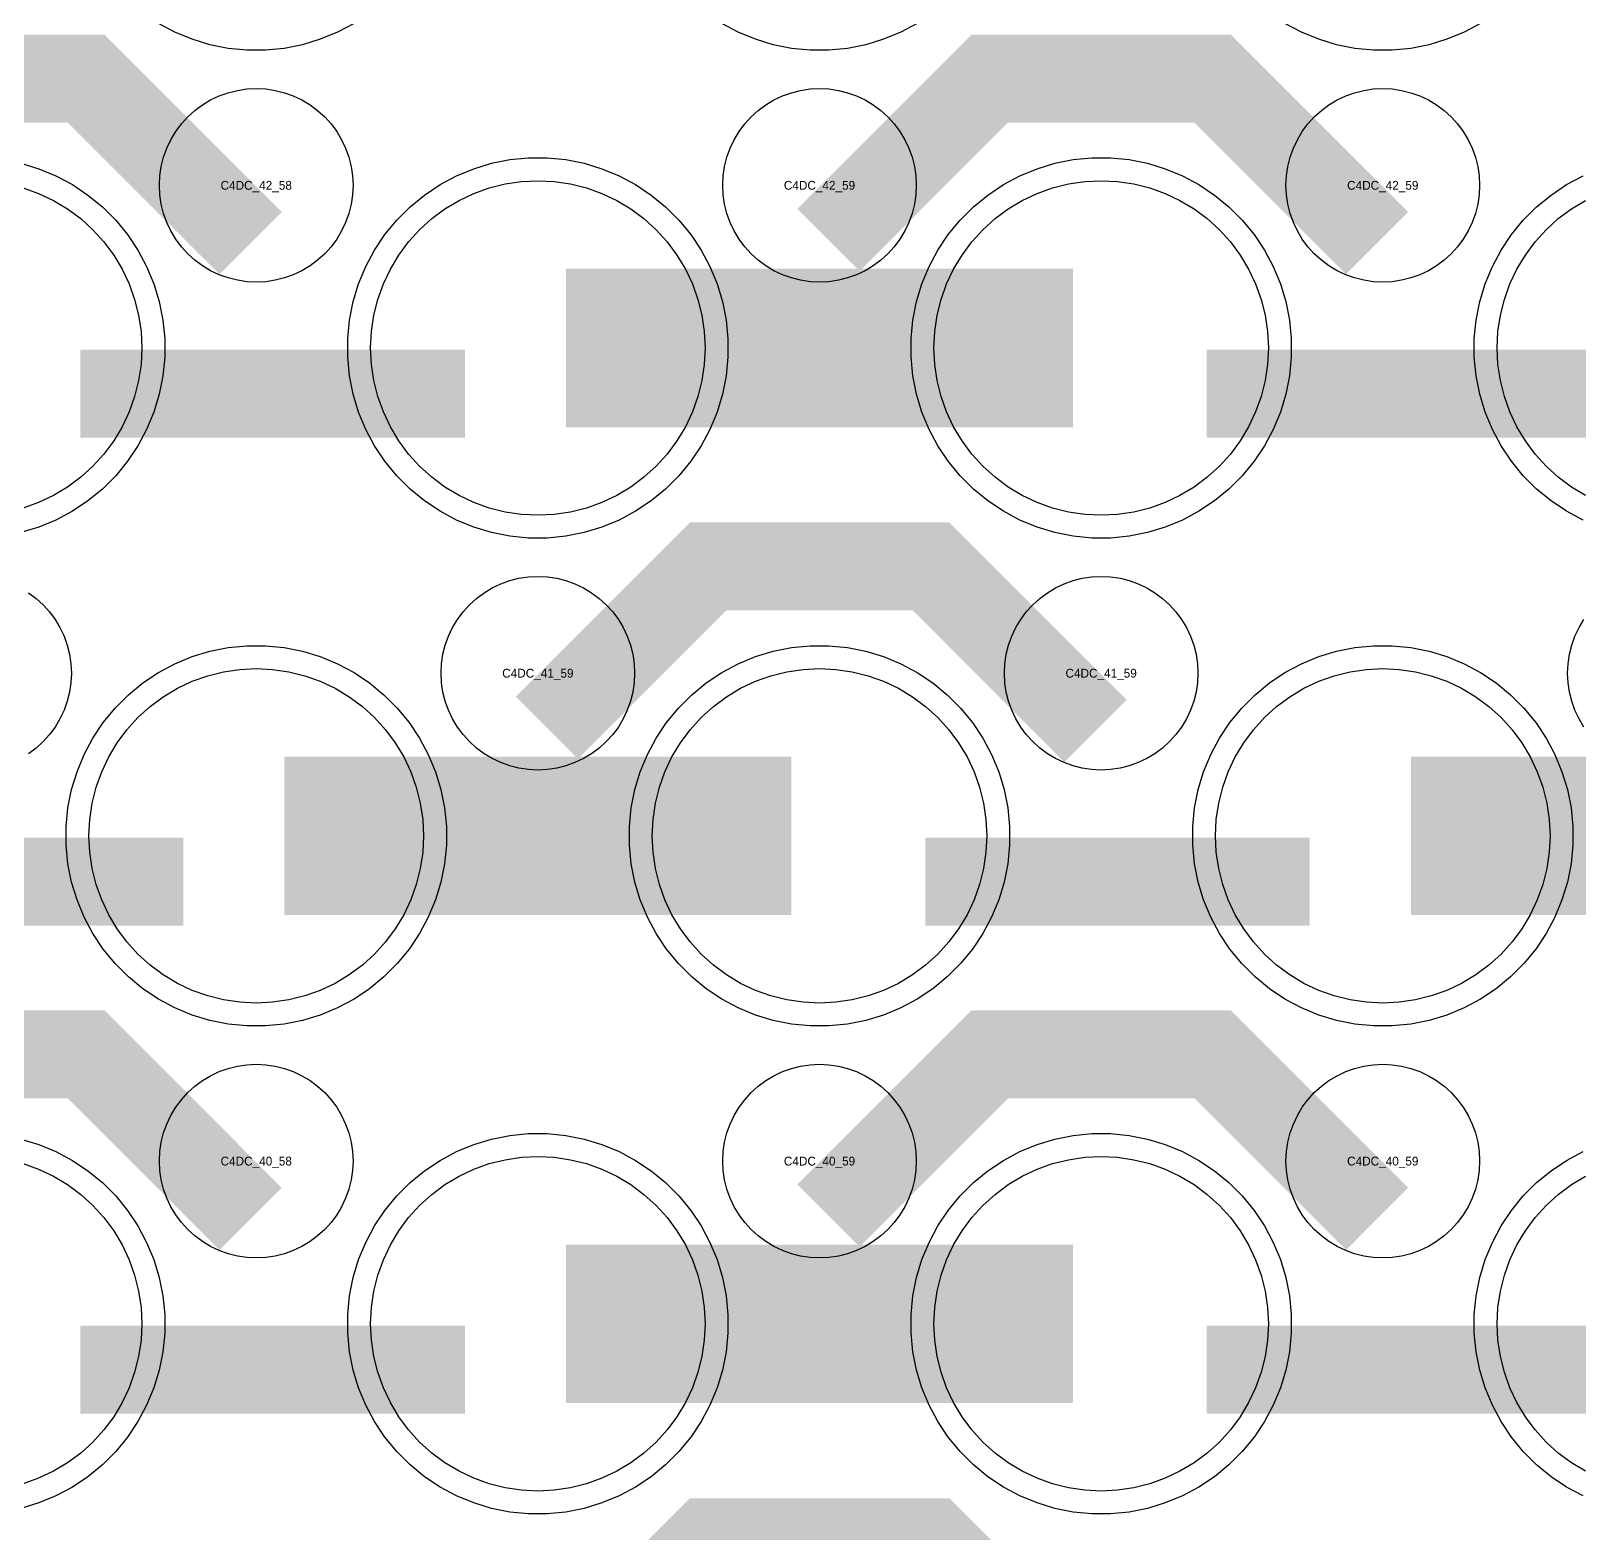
# Model space of a CAD drawing. Extents: x -11880 to 11880, y -14992 to 14992.
# Drawn here: x 6736 to 7175.8, y -9356.4 to -8929.8 of the extents above; entities that cross this region are included whole.
import ezdxf
from ezdxf.enums import TextEntityAlignment as Align

# ---------------------------------------------------------------- set-up
doc = ezdxf.new("R2010")
doc.units = 0
doc.header["$MEASUREMENT"] = 0
for name, color, linetype in [('GDS_775_DT_237', 138, 'CONTINUOUS'), ('RDL1_FS', 34, 'CONTINUOUS'), ('RDL_BS', 160, 'CONTINUOUS')]:
    doc.layers.add(name, color=color, linetype=linetype)

msp = doc.modelspace()

# ---------------------------------------------------------------- linework, layer by layer
at = {"layer": 'RDL1_FS', "color": 241, "true_color": 0xf7abae}
for points in [[(6733.791, -8974.411), (6738.181, -8975.983), (6742.395, -8977.975), (6746.395, -8980.373), (6750.14, -8983.151), (6753.594, -8986.281), (6756.724, -8989.735), (6759.502, -8993.48), (6761.9, -8997.48), (6763.892, -9001.694), (6765.464, -9006.084), (6766.596, -9010.607), (6767.28, -9015.218), (6767.509, -9019.875), (6767.28, -9024.532), (6766.596, -9029.143), (6765.464, -9033.666), (6763.892, -9038.056), (6761.9, -9042.27), (6759.502, -9046.27), (6756.724, -9050.015), (6753.594, -9053.469), (6750.14, -9056.599), (6746.395, -9059.377), (6742.395, -9061.775), (6738.181, -9063.767), (6733.791, -9065.339)], [(7177.605, -9061.775), (7173.605, -9059.377), (7169.86, -9056.599), (7166.406, -9053.469), (7163.276, -9050.015), (7160.498, -9046.27), (7158.1, -9042.27), (7156.108, -9038.056), (7154.536, -9033.666), (7153.404, -9029.143), (7152.72, -9024.532), (7152.491, -9019.875), (7152.72, -9015.218), (7153.404, -9010.607), (7154.536, -9006.084), (7156.108, -9001.694), (7158.1, -8997.48), (7160.498, -8993.48), (7163.276, -8989.735), (7166.406, -8986.281), (7169.86, -8983.151), (7173.605, -8980.373), (7177.605, -8977.975)]]:
    msp.add_lwpolyline(points, dxfattribs=at)
for points in [[(6880, -9067.384), (6875.343, -9067.155), (6870.732, -9066.471), (6866.209, -9065.339), (6861.819, -9063.767), (6857.605, -9061.775), (6853.605, -9059.377), (6849.86, -9056.599), (6846.406, -9053.469), (6843.276, -9050.015), (6840.498, -9046.27), (6838.1, -9042.27), (6836.108, -9038.056), (6834.536, -9033.666), (6833.404, -9029.143), (6832.72, -9024.532), (6832.491, -9019.875), (6832.72, -9015.218), (6833.404, -9010.607), (6834.536, -9006.084), (6836.108, -9001.694), (6838.1, -8997.48), (6840.498, -8993.48), (6843.276, -8989.735), (6846.406, -8986.281), (6849.86, -8983.151), (6853.605, -8980.373), (6857.605, -8977.975), (6861.819, -8975.983), (6866.209, -8974.411), (6870.732, -8973.279), (6875.343, -8972.595), (6880, -8972.366), (6884.657, -8972.595), (6889.268, -8973.279), (6893.791, -8974.411), (6898.181, -8975.983), (6902.395, -8977.975), (6906.395, -8980.373), (6910.14, -8983.151), (6913.594, -8986.281), (6916.724, -8989.735), (6919.502, -8993.48), (6921.9, -8997.48), (6923.892, -9001.694), (6925.464, -9006.084), (6926.596, -9010.607), (6927.28, -9015.218), (6927.509, -9019.875), (6927.28, -9024.532), (6926.596, -9029.143), (6925.464, -9033.666), (6923.892, -9038.056), (6921.9, -9042.27), (6919.502, -9046.27), (6916.724, -9050.015), (6913.594, -9053.469), (6910.14, -9056.599), (6906.395, -9059.377), (6902.395, -9061.775), (6898.181, -9063.767), (6893.791, -9065.339), (6889.268, -9066.471), (6884.657, -9067.155)], [(7040, -9067.384), (7035.343, -9067.155), (7030.732, -9066.471), (7026.209, -9065.339), (7021.819, -9063.767), (7017.605, -9061.775), (7013.605, -9059.377), (7009.86, -9056.599), (7006.406, -9053.469), (7003.276, -9050.015), (7000.498, -9046.27), (6998.1, -9042.27), (6996.108, -9038.056), (6994.536, -9033.666), (6993.404, -9029.143), (6992.72, -9024.532), (6992.491, -9019.875), (6992.72, -9015.218), (6993.404, -9010.607), (6994.536, -9006.084), (6996.108, -9001.694), (6998.1, -8997.48), (7000.498, -8993.48), (7003.276, -8989.735), (7006.406, -8986.281), (7009.86, -8983.151), (7013.605, -8980.373), (7017.605, -8977.975), (7021.819, -8975.983), (7026.209, -8974.411), (7030.732, -8973.279), (7035.343, -8972.595), (7040, -8972.366), (7044.657, -8972.595), (7049.268, -8973.279), (7053.791, -8974.411), (7058.181, -8975.983), (7062.395, -8977.975), (7066.395, -8980.373), (7070.14, -8983.151), (7073.594, -8986.281), (7076.724, -8989.735), (7079.502, -8993.48), (7081.9, -8997.48), (7083.892, -9001.694), (7085.464, -9006.084), (7086.596, -9010.607), (7087.28, -9015.218), (7087.509, -9019.875), (7087.28, -9024.532), (7086.596, -9029.143), (7085.464, -9033.666), (7083.892, -9038.056), (7081.9, -9042.27), (7079.502, -9046.27), (7076.724, -9050.015), (7073.594, -9053.469), (7070.14, -9056.599), (7066.395, -9059.377), (7062.395, -9061.775), (7058.181, -9063.767), (7053.791, -9065.339), (7049.268, -9066.471), (7044.657, -9067.155)], [(6800, -9205.944), (6795.343, -9205.715), (6790.732, -9205.031), (6786.209, -9203.899), (6781.819, -9202.327), (6777.605, -9200.335), (6773.605, -9197.937), (6769.86, -9195.159), (6766.406, -9192.029), (6763.276, -9188.575), (6760.498, -9184.83), (6758.1, -9180.83), (6756.108, -9176.616), (6754.536, -9172.226), (6753.404, -9167.703), (6752.72, -9163.092), (6752.491, -9158.435), (6752.72, -9153.778), (6753.404, -9149.167), (6754.536, -9144.644), (6756.108, -9140.254), (6758.1, -9136.04), (6760.498, -9132.04), (6763.276, -9128.295), (6766.406, -9124.841), (6769.86, -9121.711), (6773.605, -9118.933), (6777.605, -9116.535), (6781.819, -9114.543), (6786.209, -9112.971), (6790.732, -9111.839), (6795.343, -9111.155), (6800, -9110.926), (6804.657, -9111.155), (6809.268, -9111.839), (6813.791, -9112.971), (6818.181, -9114.543), (6822.395, -9116.535), (6826.395, -9118.933), (6830.14, -9121.711), (6833.594, -9124.841), (6836.724, -9128.295), (6839.502, -9132.04), (6841.9, -9136.04), (6843.892, -9140.254), (6845.464, -9144.644), (6846.596, -9149.167), (6847.28, -9153.778), (6847.509, -9158.435), (6847.28, -9163.092), (6846.596, -9167.703), (6845.464, -9172.226), (6843.892, -9176.616), (6841.9, -9180.83), (6839.502, -9184.83), (6836.724, -9188.575), (6833.594, -9192.029), (6830.14, -9195.159), (6826.395, -9197.937), (6822.395, -9200.335), (6818.181, -9202.327), (6813.791, -9203.899), (6809.268, -9205.031), (6804.657, -9205.715)], [(6960, -9205.944), (6955.343, -9205.715), (6950.732, -9205.031), (6946.209, -9203.899), (6941.819, -9202.327), (6937.605, -9200.335), (6933.605, -9197.937), (6929.86, -9195.159), (6926.406, -9192.029), (6923.276, -9188.575), (6920.498, -9184.83), (6918.1, -9180.83), (6916.108, -9176.616), (6914.536, -9172.226), (6913.404, -9167.703), (6912.72, -9163.092), (6912.491, -9158.435), (6912.72, -9153.778), (6913.404, -9149.167), (6914.536, -9144.644), (6916.108, -9140.254), (6918.1, -9136.04), (6920.498, -9132.04), (6923.276, -9128.295), (6926.406, -9124.841), (6929.86, -9121.711), (6933.605, -9118.933), (6937.605, -9116.535), (6941.819, -9114.543), (6946.209, -9112.971), (6950.732, -9111.839), (6955.343, -9111.155), (6960, -9110.926), (6964.657, -9111.155), (6969.268, -9111.839), (6973.791, -9112.971), (6978.181, -9114.543), (6982.395, -9116.535), (6986.395, -9118.933), (6990.14, -9121.711), (6993.594, -9124.841), (6996.724, -9128.295), (6999.502, -9132.04), (7001.9, -9136.04), (7003.892, -9140.254), (7005.464, -9144.644), (7006.596, -9149.167), (7007.28, -9153.778), (7007.509, -9158.435), (7007.28, -9163.092), (7006.596, -9167.703), (7005.464, -9172.226), (7003.892, -9176.616), (7001.9, -9180.83), (6999.502, -9184.83), (6996.724, -9188.575), (6993.594, -9192.029), (6990.14, -9195.159), (6986.395, -9197.937), (6982.395, -9200.335), (6978.181, -9202.327), (6973.791, -9203.899), (6969.268, -9205.031), (6964.657, -9205.715)], [(7120, -9205.944), (7115.343, -9205.715), (7110.732, -9205.031), (7106.209, -9203.899), (7101.819, -9202.327), (7097.605, -9200.335), (7093.605, -9197.937), (7089.86, -9195.159), (7086.406, -9192.029), (7083.276, -9188.575), (7080.498, -9184.83), (7078.1, -9180.83), (7076.108, -9176.616), (7074.536, -9172.226), (7073.404, -9167.703), (7072.72, -9163.092), (7072.491, -9158.435), (7072.72, -9153.778), (7073.404, -9149.167), (7074.536, -9144.644), (7076.108, -9140.254), (7078.1, -9136.04), (7080.498, -9132.04), (7083.276, -9128.295), (7086.406, -9124.841), (7089.86, -9121.711), (7093.605, -9118.933), (7097.605, -9116.535), (7101.819, -9114.543), (7106.209, -9112.971), (7110.732, -9111.839), (7115.343, -9111.155), (7120, -9110.926), (7124.657, -9111.155), (7129.268, -9111.839), (7133.791, -9112.971), (7138.181, -9114.543), (7142.395, -9116.535), (7146.395, -9118.933), (7150.14, -9121.711), (7153.594, -9124.841), (7156.724, -9128.295), (7159.502, -9132.04), (7161.9, -9136.04), (7163.892, -9140.254), (7165.464, -9144.644), (7166.596, -9149.167), (7167.28, -9153.778), (7167.509, -9158.435), (7167.28, -9163.092), (7166.596, -9167.703), (7165.464, -9172.226), (7163.892, -9176.616), (7161.9, -9180.83), (7159.502, -9184.83), (7156.724, -9188.575), (7153.594, -9192.029), (7150.14, -9195.159), (7146.395, -9197.937), (7142.395, -9200.335), (7138.181, -9202.327), (7133.791, -9203.899), (7129.268, -9205.031), (7124.657, -9205.715)]]:
    msp.add_lwpolyline(points, close=True, dxfattribs=at)
for points in [[(6888.002, -9019.875, 45, 45, 0), (6960.002, -9019.875, 45, 45, 0)], [(6960.002, -9019.875, 45, 45, 0), (7032.002, -9019.875, 45, 45, 0)], [(6808.002, -9158.435, 45, 45, 0), (6880.002, -9158.435, 45, 45, 0)], [(6880.002, -9158.435, 45, 45, 0), (6952.002, -9158.435, 45, 45, 0)], [(7128.002, -9158.435, 45, 45, 0), (7200.002, -9158.435, 45, 45, 0)]]:
    msp.add_lwpolyline(points, format="xyseb", dxfattribs=at)
at = {"layer": 'RDL1_FS'}
for points in [[(6733.791, -9251.536), (6738.181, -9253.108), (6742.395, -9255.1), (6746.395, -9257.498), (6750.14, -9260.276), (6753.594, -9263.406), (6756.724, -9266.86), (6759.502, -9270.605), (6761.9, -9274.605), (6763.892, -9278.819), (6765.464, -9283.209), (6766.596, -9287.732), (6767.28, -9292.343), (6767.509, -9297), (6767.28, -9301.657), (6766.596, -9306.268), (6765.464, -9310.791), (6763.892, -9315.181), (6761.9, -9319.395), (6759.502, -9323.395), (6756.724, -9327.14), (6753.594, -9330.594), (6750.14, -9333.724), (6746.395, -9336.502), (6742.395, -9338.9), (6738.181, -9340.892), (6733.791, -9342.464)], [(7177.605, -9338.9), (7173.605, -9336.502), (7169.86, -9333.724), (7166.406, -9330.594), (7163.276, -9327.14), (7160.498, -9323.395), (7158.1, -9319.395), (7156.108, -9315.181), (7154.536, -9310.791), (7153.404, -9306.268), (7152.72, -9301.657), (7152.491, -9297), (7152.72, -9292.343), (7153.404, -9287.732), (7154.536, -9283.209), (7156.108, -9278.819), (7158.1, -9274.605), (7160.498, -9270.605), (7163.276, -9266.86), (7166.406, -9263.406), (7169.86, -9260.276), (7173.605, -9257.498), (7177.605, -9255.1)]]:
    msp.add_lwpolyline(points, dxfattribs=at)
for points in [[(6880, -9344.509), (6875.343, -9344.28), (6870.732, -9343.596), (6866.209, -9342.464), (6861.819, -9340.892), (6857.605, -9338.9), (6853.605, -9336.502), (6849.86, -9333.724), (6846.406, -9330.594), (6843.276, -9327.14), (6840.498, -9323.395), (6838.1, -9319.395), (6836.108, -9315.181), (6834.536, -9310.791), (6833.404, -9306.268), (6832.72, -9301.657), (6832.491, -9297), (6832.72, -9292.343), (6833.404, -9287.732), (6834.536, -9283.209), (6836.108, -9278.819), (6838.1, -9274.605), (6840.498, -9270.605), (6843.276, -9266.86), (6846.406, -9263.406), (6849.86, -9260.276), (6853.605, -9257.498), (6857.605, -9255.1), (6861.819, -9253.108), (6866.209, -9251.536), (6870.732, -9250.404), (6875.343, -9249.72), (6880, -9249.491), (6884.657, -9249.72), (6889.268, -9250.404), (6893.791, -9251.536), (6898.181, -9253.108), (6902.395, -9255.1), (6906.395, -9257.498), (6910.14, -9260.276), (6913.594, -9263.406), (6916.724, -9266.86), (6919.502, -9270.605), (6921.9, -9274.605), (6923.892, -9278.819), (6925.464, -9283.209), (6926.596, -9287.732), (6927.28, -9292.343), (6927.509, -9297), (6927.28, -9301.657), (6926.596, -9306.268), (6925.464, -9310.791), (6923.892, -9315.181), (6921.9, -9319.395), (6919.502, -9323.395), (6916.724, -9327.14), (6913.594, -9330.594), (6910.14, -9333.724), (6906.395, -9336.502), (6902.395, -9338.9), (6898.181, -9340.892), (6893.791, -9342.464), (6889.268, -9343.596), (6884.657, -9344.28)], [(7040, -9344.509), (7035.343, -9344.28), (7030.732, -9343.596), (7026.209, -9342.464), (7021.819, -9340.892), (7017.605, -9338.9), (7013.605, -9336.502), (7009.86, -9333.724), (7006.406, -9330.594), (7003.276, -9327.14), (7000.498, -9323.395), (6998.1, -9319.395), (6996.108, -9315.181), (6994.536, -9310.791), (6993.404, -9306.268), (6992.72, -9301.657), (6992.491, -9297), (6992.72, -9292.343), (6993.404, -9287.732), (6994.536, -9283.209), (6996.108, -9278.819), (6998.1, -9274.605), (7000.498, -9270.605), (7003.276, -9266.86), (7006.406, -9263.406), (7009.86, -9260.276), (7013.605, -9257.498), (7017.605, -9255.1), (7021.819, -9253.108), (7026.209, -9251.536), (7030.732, -9250.404), (7035.343, -9249.72), (7040, -9249.491), (7044.657, -9249.72), (7049.268, -9250.404), (7053.791, -9251.536), (7058.181, -9253.108), (7062.395, -9255.1), (7066.395, -9257.498), (7070.14, -9260.276), (7073.594, -9263.406), (7076.724, -9266.86), (7079.502, -9270.605), (7081.9, -9274.605), (7083.892, -9278.819), (7085.464, -9283.209), (7086.596, -9287.732), (7087.28, -9292.343), (7087.509, -9297), (7087.28, -9301.657), (7086.596, -9306.268), (7085.464, -9310.791), (7083.892, -9315.181), (7081.9, -9319.395), (7079.502, -9323.395), (7076.724, -9327.14), (7073.594, -9330.594), (7070.14, -9333.724), (7066.395, -9336.502), (7062.395, -9338.9), (7058.181, -9340.892), (7053.791, -9342.464), (7049.268, -9343.596), (7044.657, -9344.28)]]:
    msp.add_lwpolyline(points, close=True, dxfattribs=at)
for points in [[(6888.002, -9297, 45, 45, 0), (6960.002, -9297, 45, 45, 0)], [(6960.002, -9297, 45, 45, 0), (7032.002, -9297, 45, 45, 0)]]:
    msp.add_lwpolyline(points, format="xyseb", dxfattribs=at)
at = {"layer": 'RDL_BS'}
for points in [[(6798.401, -8990.088, 25, 25, 0), (6751.687, -8943.374, 25, 25, 0), (6721.929, -8943.374, 25, 25, 0)], [(6962.562, -8989.189, 25, 25, 0), (7008.377, -8943.374, 25, 25, 0), (7041.93, -8943.374, 25, 25, 0)], [(7118.401, -8990.088, 25, 25, 0), (7071.687, -8943.374, 25, 25, 0), (7041.929, -8943.374, 25, 25, 0)], [(6882.562, -9127.749, 25, 25, 0), (6928.377, -9081.934, 25, 25, 0), (6961.93, -9081.934, 25, 25, 0)], [(7038.401, -9128.648, 25, 25, 0), (6991.687, -9081.934, 25, 25, 0), (6961.929, -9081.934, 25, 25, 0)], [(6798.401, -9267.213, 25, 25, 0), (6751.687, -9220.499, 25, 25, 0), (6721.929, -9220.499, 25, 25, 0)], [(6962.562, -9266.314, 25, 25, 0), (7008.377, -9220.499, 25, 25, 0), (7041.93, -9220.499, 25, 25, 0)], [(7118.401, -9267.213, 25, 25, 0), (7071.687, -9220.499, 25, 25, 0), (7041.929, -9220.499, 25, 25, 0)], [(6750.016, -9310.013, 25, 25, 0), (6859.281, -9310.013, 25, 25, 0)], [(7070.016, -9310.013, 25, 25, 0), (7179.281, -9310.013, 25, 25, 0)], [(6882.562, -9404.879, 25, 25, 0), (6928.377, -9359.064, 25, 25, 0), (6961.93, -9359.064, 25, 25, 0)], [(7038.401, -9405.778, 25, 25, 0), (6991.687, -9359.064, 25, 25, 0), (6961.929, -9359.064, 25, 25, 0)]]:
    msp.add_lwpolyline(points, format="xyseb", dxfattribs=at)
for points in [[(6827.777, -8927.693), (6823.115, -8930.185), (6818.205, -8932.216), (6813.165, -8933.747), (6807.938, -8934.793), (6802.644, -8935.31), (6797.356, -8935.31), (6792.062, -8934.793), (6786.835, -8933.747), (6781.795, -8932.216), (6776.885, -8930.185), (6772.223, -8927.693)], [(6987.777, -8927.693), (6983.115, -8930.185), (6978.205, -8932.216), (6973.165, -8933.747), (6967.938, -8934.793), (6962.644, -8935.31), (6957.356, -8935.31), (6952.062, -8934.793), (6946.835, -8933.747), (6941.795, -8932.216), (6936.885, -8930.185), (6932.223, -8927.693)], [(7147.777, -8927.693), (7143.115, -8930.185), (7138.205, -8932.216), (7133.165, -8933.747), (7127.938, -8934.793), (7122.644, -8935.31), (7117.356, -8935.31), (7112.062, -8934.793), (7106.835, -8933.747), (7101.795, -8932.216), (7096.885, -8930.185), (7092.223, -8927.693)], [(6735.28, -9089.39), (6737.443, -9090.993), (6739.442, -9092.805), (6741.254, -9094.804), (6742.857, -9096.967), (6744.25, -9099.291), (6745.402, -9101.728), (6746.309, -9104.263), (6746.966, -9106.882), (6747.362, -9109.554), (6747.494, -9112.247), (6747.362, -9114.94), (6746.966, -9117.612), (6746.309, -9120.231), (6745.402, -9122.766), (6744.25, -9125.203), (6742.857, -9127.527), (6741.254, -9129.69), (6739.442, -9131.689), (6737.443, -9133.501), (6735.28, -9135.104)], [(7177.143, -9127.527), (7175.75, -9125.203), (7174.598, -9122.766), (7173.691, -9120.231), (7173.034, -9117.612), (7172.638, -9114.94), (7172.506, -9112.247), (7172.638, -9109.554), (7173.034, -9106.882), (7173.691, -9104.263), (7174.598, -9101.728), (7175.75, -9099.291), (7177.143, -9096.967)], [(6733.165, -9244.563), (6738.205, -9246.094), (6743.115, -9248.125), (6747.777, -9250.617), (6752.191, -9253.564), (6756.292, -9256.926), (6760.074, -9260.708), (6763.436, -9264.809), (6766.383, -9269.223), (6768.875, -9273.885), (6770.906, -9278.795), (6772.437, -9283.835), (6773.483, -9289.062), (6774, -9294.356), (6774, -9299.644), (6773.483, -9304.938), (6772.437, -9310.165), (6770.906, -9315.205), (6768.875, -9320.115), (6766.383, -9324.777), (6763.436, -9329.191), (6760.074, -9333.292), (6756.292, -9337.074), (6752.191, -9340.436), (6747.777, -9343.383), (6743.115, -9345.875), (6738.205, -9347.906), (6733.165, -9349.437)], [(7176.885, -9345.875), (7172.223, -9343.383), (7167.809, -9340.436), (7163.708, -9337.074), (7159.926, -9333.292), (7156.564, -9329.191), (7153.617, -9324.777), (7151.125, -9320.115), (7149.094, -9315.205), (7147.563, -9310.165), (7146.517, -9304.938), (7146, -9299.644), (7146, -9294.356), (7146.517, -9289.062), (7147.563, -9283.835), (7149.094, -9278.795), (7151.125, -9273.885), (7153.617, -9269.223), (7156.564, -9264.809), (7159.926, -9260.708), (7163.708, -9256.926), (7167.809, -9253.564), (7172.223, -9250.617), (7176.885, -9248.125)]]:
    msp.add_lwpolyline(points, dxfattribs=at)
for points in [[(6800, -9001.181), (6797.307, -9001.049), (6794.635, -9000.653), (6792.016, -8999.996), (6789.481, -8999.089), (6787.044, -8997.937), (6784.72, -8996.544), (6782.557, -8994.941), (6780.558, -8993.129), (6778.746, -8991.13), (6777.143, -8988.967), (6775.75, -8986.643), (6774.598, -8984.206), (6773.691, -8981.671), (6773.034, -8979.052), (6772.638, -8976.38), (6772.506, -8973.687), (6772.638, -8970.994), (6773.034, -8968.322), (6773.691, -8965.703), (6774.598, -8963.168), (6775.75, -8960.731), (6777.143, -8958.407), (6778.746, -8956.244), (6780.558, -8954.245), (6782.557, -8952.433), (6784.72, -8950.83), (6787.044, -8949.437), (6789.481, -8948.285), (6792.016, -8947.378), (6794.635, -8946.721), (6797.307, -8946.325), (6800, -8946.193), (6802.693, -8946.325), (6805.365, -8946.721), (6807.984, -8947.378), (6810.519, -8948.285), (6812.956, -8949.437), (6815.28, -8950.83), (6817.443, -8952.433), (6819.442, -8954.245), (6821.254, -8956.244), (6822.857, -8958.407), (6824.25, -8960.731), (6825.402, -8963.168), (6826.309, -8965.703), (6826.966, -8968.322), (6827.362, -8970.994), (6827.494, -8973.687), (6827.362, -8976.38), (6826.966, -8979.052), (6826.309, -8981.671), (6825.402, -8984.206), (6824.25, -8986.643), (6822.857, -8988.967), (6821.254, -8991.13), (6819.442, -8993.129), (6817.443, -8994.941), (6815.28, -8996.544), (6812.956, -8997.937), (6810.519, -8999.089), (6807.984, -8999.996), (6805.365, -9000.653), (6802.693, -9001.049)], [(6960, -9001.181), (6957.307, -9001.049), (6954.635, -9000.653), (6952.016, -8999.996), (6949.481, -8999.089), (6947.044, -8997.937), (6944.72, -8996.544), (6942.557, -8994.941), (6940.558, -8993.129), (6938.746, -8991.13), (6937.143, -8988.967), (6935.75, -8986.643), (6934.598, -8984.206), (6933.691, -8981.671), (6933.034, -8979.052), (6932.638, -8976.38), (6932.506, -8973.687), (6932.638, -8970.994), (6933.034, -8968.322), (6933.691, -8965.703), (6934.598, -8963.168), (6935.75, -8960.731), (6937.143, -8958.407), (6938.746, -8956.244), (6940.558, -8954.245), (6942.557, -8952.433), (6944.72, -8950.83), (6947.044, -8949.437), (6949.481, -8948.285), (6952.016, -8947.378), (6954.635, -8946.721), (6957.307, -8946.325), (6960, -8946.193), (6962.693, -8946.325), (6965.365, -8946.721), (6967.984, -8947.378), (6970.519, -8948.285), (6972.956, -8949.437), (6975.28, -8950.83), (6977.443, -8952.433), (6979.442, -8954.245), (6981.254, -8956.244), (6982.857, -8958.407), (6984.25, -8960.731), (6985.402, -8963.168), (6986.309, -8965.703), (6986.966, -8968.322), (6987.362, -8970.994), (6987.494, -8973.687), (6987.362, -8976.38), (6986.966, -8979.052), (6986.309, -8981.671), (6985.402, -8984.206), (6984.25, -8986.643), (6982.857, -8988.967), (6981.254, -8991.13), (6979.442, -8993.129), (6977.443, -8994.941), (6975.28, -8996.544), (6972.956, -8997.937), (6970.519, -8999.089), (6967.984, -8999.996), (6965.365, -9000.653), (6962.693, -9001.049)], [(7120, -9001.181), (7117.307, -9001.049), (7114.635, -9000.653), (7112.016, -8999.996), (7109.481, -8999.089), (7107.044, -8997.937), (7104.72, -8996.544), (7102.557, -8994.941), (7100.558, -8993.129), (7098.746, -8991.13), (7097.143, -8988.967), (7095.75, -8986.643), (7094.598, -8984.206), (7093.691, -8981.671), (7093.034, -8979.052), (7092.638, -8976.38), (7092.506, -8973.687), (7092.638, -8970.994), (7093.034, -8968.322), (7093.691, -8965.703), (7094.598, -8963.168), (7095.75, -8960.731), (7097.143, -8958.407), (7098.746, -8956.244), (7100.558, -8954.245), (7102.557, -8952.433), (7104.72, -8950.83), (7107.044, -8949.437), (7109.481, -8948.285), (7112.016, -8947.378), (7114.635, -8946.721), (7117.307, -8946.325), (7120, -8946.193), (7122.693, -8946.325), (7125.365, -8946.721), (7127.984, -8947.378), (7130.519, -8948.285), (7132.956, -8949.437), (7135.28, -8950.83), (7137.443, -8952.433), (7139.442, -8954.245), (7141.254, -8956.244), (7142.857, -8958.407), (7144.25, -8960.731), (7145.402, -8963.168), (7146.309, -8965.703), (7146.966, -8968.322), (7147.362, -8970.994), (7147.494, -8973.687), (7147.362, -8976.38), (7146.966, -8979.052), (7146.309, -8981.671), (7145.402, -8984.206), (7144.25, -8986.643), (7142.857, -8988.967), (7141.254, -8991.13), (7139.442, -8993.129), (7137.443, -8994.941), (7135.28, -8996.544), (7132.956, -8997.937), (7130.519, -8999.089), (7127.984, -8999.996), (7125.365, -9000.653), (7122.693, -9001.049)], [(6880, -9139.741), (6877.307, -9139.609), (6874.635, -9139.213), (6872.016, -9138.556), (6869.481, -9137.649), (6867.044, -9136.497), (6864.72, -9135.104), (6862.557, -9133.501), (6860.558, -9131.689), (6858.746, -9129.69), (6857.143, -9127.527), (6855.75, -9125.203), (6854.598, -9122.766), (6853.691, -9120.231), (6853.034, -9117.612), (6852.638, -9114.94), (6852.506, -9112.247), (6852.638, -9109.554), (6853.034, -9106.882), (6853.691, -9104.263), (6854.598, -9101.728), (6855.75, -9099.291), (6857.143, -9096.967), (6858.746, -9094.804), (6860.558, -9092.805), (6862.557, -9090.993), (6864.72, -9089.39), (6867.044, -9087.997), (6869.481, -9086.845), (6872.016, -9085.938), (6874.635, -9085.281), (6877.307, -9084.885), (6880, -9084.753), (6882.693, -9084.885), (6885.365, -9085.281), (6887.984, -9085.938), (6890.519, -9086.845), (6892.956, -9087.997), (6895.28, -9089.39), (6897.443, -9090.993), (6899.442, -9092.805), (6901.254, -9094.804), (6902.857, -9096.967), (6904.25, -9099.291), (6905.402, -9101.728), (6906.309, -9104.263), (6906.966, -9106.882), (6907.362, -9109.554), (6907.494, -9112.247), (6907.362, -9114.94), (6906.966, -9117.612), (6906.309, -9120.231), (6905.402, -9122.766), (6904.25, -9125.203), (6902.857, -9127.527), (6901.254, -9129.69), (6899.442, -9131.689), (6897.443, -9133.501), (6895.28, -9135.104), (6892.956, -9136.497), (6890.519, -9137.649), (6887.984, -9138.556), (6885.365, -9139.213), (6882.693, -9139.609)], [(7040, -9139.741), (7037.307, -9139.609), (7034.635, -9139.213), (7032.016, -9138.556), (7029.481, -9137.649), (7027.044, -9136.497), (7024.72, -9135.104), (7022.557, -9133.501), (7020.558, -9131.689), (7018.746, -9129.69), (7017.143, -9127.527), (7015.75, -9125.203), (7014.598, -9122.766), (7013.691, -9120.231), (7013.034, -9117.612), (7012.638, -9114.94), (7012.506, -9112.247), (7012.638, -9109.554), (7013.034, -9106.882), (7013.691, -9104.263), (7014.598, -9101.728), (7015.75, -9099.291), (7017.143, -9096.967), (7018.746, -9094.804), (7020.558, -9092.805), (7022.557, -9090.993), (7024.72, -9089.39), (7027.044, -9087.997), (7029.481, -9086.845), (7032.016, -9085.938), (7034.635, -9085.281), (7037.307, -9084.885), (7040, -9084.753), (7042.693, -9084.885), (7045.365, -9085.281), (7047.984, -9085.938), (7050.519, -9086.845), (7052.956, -9087.997), (7055.28, -9089.39), (7057.443, -9090.993), (7059.442, -9092.805), (7061.254, -9094.804), (7062.857, -9096.967), (7064.25, -9099.291), (7065.402, -9101.728), (7066.309, -9104.263), (7066.966, -9106.882), (7067.362, -9109.554), (7067.494, -9112.247), (7067.362, -9114.94), (7066.966, -9117.612), (7066.309, -9120.231), (7065.402, -9122.766), (7064.25, -9125.203), (7062.857, -9127.527), (7061.254, -9129.69), (7059.442, -9131.689), (7057.443, -9133.501), (7055.28, -9135.104), (7052.956, -9136.497), (7050.519, -9137.649), (7047.984, -9138.556), (7045.365, -9139.213), (7042.693, -9139.609)], [(6800, -9278.306), (6797.307, -9278.174), (6794.635, -9277.778), (6792.016, -9277.121), (6789.481, -9276.214), (6787.044, -9275.062), (6784.72, -9273.669), (6782.557, -9272.066), (6780.558, -9270.254), (6778.746, -9268.255), (6777.143, -9266.092), (6775.75, -9263.768), (6774.598, -9261.331), (6773.691, -9258.796), (6773.034, -9256.177), (6772.638, -9253.505), (6772.506, -9250.812), (6772.638, -9248.119), (6773.034, -9245.447), (6773.691, -9242.828), (6774.598, -9240.293), (6775.75, -9237.856), (6777.143, -9235.532), (6778.746, -9233.369), (6780.558, -9231.37), (6782.557, -9229.558), (6784.72, -9227.955), (6787.044, -9226.562), (6789.481, -9225.41), (6792.016, -9224.503), (6794.635, -9223.846), (6797.307, -9223.45), (6800, -9223.318), (6802.693, -9223.45), (6805.365, -9223.846), (6807.984, -9224.503), (6810.519, -9225.41), (6812.956, -9226.562), (6815.28, -9227.955), (6817.443, -9229.558), (6819.442, -9231.37), (6821.254, -9233.369), (6822.857, -9235.532), (6824.25, -9237.856), (6825.402, -9240.293), (6826.309, -9242.828), (6826.966, -9245.447), (6827.362, -9248.119), (6827.494, -9250.812), (6827.362, -9253.505), (6826.966, -9256.177), (6826.309, -9258.796), (6825.402, -9261.331), (6824.25, -9263.768), (6822.857, -9266.092), (6821.254, -9268.255), (6819.442, -9270.254), (6817.443, -9272.066), (6815.28, -9273.669), (6812.956, -9275.062), (6810.519, -9276.214), (6807.984, -9277.121), (6805.365, -9277.778), (6802.693, -9278.174)], [(6960, -9278.306), (6957.307, -9278.174), (6954.635, -9277.778), (6952.016, -9277.121), (6949.481, -9276.214), (6947.044, -9275.062), (6944.72, -9273.669), (6942.557, -9272.066), (6940.558, -9270.254), (6938.746, -9268.255), (6937.143, -9266.092), (6935.75, -9263.768), (6934.598, -9261.331), (6933.691, -9258.796), (6933.034, -9256.177), (6932.638, -9253.505), (6932.506, -9250.812), (6932.638, -9248.119), (6933.034, -9245.447), (6933.691, -9242.828), (6934.598, -9240.293), (6935.75, -9237.856), (6937.143, -9235.532), (6938.746, -9233.369), (6940.558, -9231.37), (6942.557, -9229.558), (6944.72, -9227.955), (6947.044, -9226.562), (6949.481, -9225.41), (6952.016, -9224.503), (6954.635, -9223.846), (6957.307, -9223.45), (6960, -9223.318), (6962.693, -9223.45), (6965.365, -9223.846), (6967.984, -9224.503), (6970.519, -9225.41), (6972.956, -9226.562), (6975.28, -9227.955), (6977.443, -9229.558), (6979.442, -9231.37), (6981.254, -9233.369), (6982.857, -9235.532), (6984.25, -9237.856), (6985.402, -9240.293), (6986.309, -9242.828), (6986.966, -9245.447), (6987.362, -9248.119), (6987.494, -9250.812), (6987.362, -9253.505), (6986.966, -9256.177), (6986.309, -9258.796), (6985.402, -9261.331), (6984.25, -9263.768), (6982.857, -9266.092), (6981.254, -9268.255), (6979.442, -9270.254), (6977.443, -9272.066), (6975.28, -9273.669), (6972.956, -9275.062), (6970.519, -9276.214), (6967.984, -9277.121), (6965.365, -9277.778), (6962.693, -9278.174)], [(7120, -9278.306), (7117.307, -9278.174), (7114.635, -9277.778), (7112.016, -9277.121), (7109.481, -9276.214), (7107.044, -9275.062), (7104.72, -9273.669), (7102.557, -9272.066), (7100.558, -9270.254), (7098.746, -9268.255), (7097.143, -9266.092), (7095.75, -9263.768), (7094.598, -9261.331), (7093.691, -9258.796), (7093.034, -9256.177), (7092.638, -9253.505), (7092.506, -9250.812), (7092.638, -9248.119), (7093.034, -9245.447), (7093.691, -9242.828), (7094.598, -9240.293), (7095.75, -9237.856), (7097.143, -9235.532), (7098.746, -9233.369), (7100.558, -9231.37), (7102.557, -9229.558), (7104.72, -9227.955), (7107.044, -9226.562), (7109.481, -9225.41), (7112.016, -9224.503), (7114.635, -9223.846), (7117.307, -9223.45), (7120, -9223.318), (7122.693, -9223.45), (7125.365, -9223.846), (7127.984, -9224.503), (7130.519, -9225.41), (7132.956, -9226.562), (7135.28, -9227.955), (7137.443, -9229.558), (7139.442, -9231.37), (7141.254, -9233.369), (7142.857, -9235.532), (7144.25, -9237.856), (7145.402, -9240.293), (7146.309, -9242.828), (7146.966, -9245.447), (7147.362, -9248.119), (7147.494, -9250.812), (7147.362, -9253.505), (7146.966, -9256.177), (7146.309, -9258.796), (7145.402, -9261.331), (7144.25, -9263.768), (7142.857, -9266.092), (7141.254, -9268.255), (7139.442, -9270.254), (7137.443, -9272.066), (7135.28, -9273.669), (7132.956, -9275.062), (7130.519, -9276.214), (7127.984, -9277.121), (7125.365, -9277.778), (7122.693, -9278.174)], [(6877.356, -9351), (6872.062, -9350.483), (6866.835, -9349.437), (6861.795, -9347.906), (6856.885, -9345.875), (6852.223, -9343.383), (6847.809, -9340.436), (6843.708, -9337.074), (6839.926, -9333.292), (6836.564, -9329.191), (6833.617, -9324.777), (6831.125, -9320.115), (6829.094, -9315.205), (6827.563, -9310.165), (6826.517, -9304.938), (6826, -9299.644), (6826, -9294.356), (6826.517, -9289.062), (6827.563, -9283.835), (6829.094, -9278.795), (6831.125, -9273.885), (6833.617, -9269.223), (6836.564, -9264.809), (6839.926, -9260.708), (6843.708, -9256.926), (6847.809, -9253.564), (6852.223, -9250.617), (6856.885, -9248.125), (6861.795, -9246.094), (6866.835, -9244.563), (6872.062, -9243.517), (6877.356, -9243), (6882.644, -9243), (6887.938, -9243.517), (6893.165, -9244.563), (6898.205, -9246.094), (6903.115, -9248.125), (6907.777, -9250.617), (6912.191, -9253.564), (6916.292, -9256.926), (6920.074, -9260.708), (6923.436, -9264.809), (6926.383, -9269.223), (6928.875, -9273.885), (6930.906, -9278.795), (6932.437, -9283.835), (6933.483, -9289.062), (6934, -9294.356), (6934, -9299.644), (6933.483, -9304.938), (6932.437, -9310.165), (6930.906, -9315.205), (6928.875, -9320.115), (6926.383, -9324.777), (6923.436, -9329.191), (6920.074, -9333.292), (6916.292, -9337.074), (6912.191, -9340.436), (6907.777, -9343.383), (6903.115, -9345.875), (6898.205, -9347.906), (6893.165, -9349.437), (6887.938, -9350.483), (6882.644, -9351)], [(7037.356, -9351), (7032.062, -9350.483), (7026.835, -9349.437), (7021.795, -9347.906), (7016.885, -9345.875), (7012.223, -9343.383), (7007.809, -9340.436), (7003.708, -9337.074), (6999.926, -9333.292), (6996.564, -9329.191), (6993.617, -9324.777), (6991.125, -9320.115), (6989.094, -9315.205), (6987.563, -9310.165), (6986.517, -9304.938), (6986, -9299.644), (6986, -9294.356), (6986.517, -9289.062), (6987.563, -9283.835), (6989.094, -9278.795), (6991.125, -9273.885), (6993.617, -9269.223), (6996.564, -9264.809), (6999.926, -9260.708), (7003.708, -9256.926), (7007.809, -9253.564), (7012.223, -9250.617), (7016.885, -9248.125), (7021.795, -9246.094), (7026.835, -9244.563), (7032.062, -9243.517), (7037.356, -9243), (7042.644, -9243), (7047.938, -9243.517), (7053.165, -9244.563), (7058.205, -9246.094), (7063.115, -9248.125), (7067.777, -9250.617), (7072.191, -9253.564), (7076.292, -9256.926), (7080.074, -9260.708), (7083.436, -9264.809), (7086.383, -9269.223), (7088.875, -9273.885), (7090.906, -9278.795), (7092.437, -9283.835), (7093.483, -9289.062), (7094, -9294.356), (7094, -9299.644), (7093.483, -9304.938), (7092.437, -9310.165), (7090.906, -9315.205), (7088.875, -9320.115), (7086.383, -9324.777), (7083.436, -9329.191), (7080.074, -9333.292), (7076.292, -9337.074), (7072.191, -9340.436), (7067.777, -9343.383), (7063.115, -9345.875), (7058.205, -9347.906), (7053.165, -9349.437), (7047.938, -9350.483), (7042.644, -9351)]]:
    msp.add_lwpolyline(points, close=True, dxfattribs=at)
at = {"layer": 'RDL_BS', "color": 241, "true_color": 0xf7abae}
for points in [[(6877.356, -9073.875), (6872.062, -9073.358), (6866.835, -9072.312), (6861.795, -9070.781), (6856.885, -9068.75), (6852.223, -9066.258), (6847.809, -9063.311), (6843.708, -9059.949), (6839.926, -9056.167), (6836.564, -9052.066), (6833.617, -9047.652), (6831.125, -9042.99), (6829.094, -9038.08), (6827.563, -9033.04), (6826.517, -9027.813), (6826, -9022.519), (6826, -9017.231), (6826.517, -9011.937), (6827.563, -9006.71), (6829.094, -9001.67), (6831.125, -8996.76), (6833.617, -8992.098), (6836.564, -8987.684), (6839.926, -8983.583), (6843.708, -8979.801), (6847.809, -8976.439), (6852.223, -8973.492), (6856.885, -8971), (6861.795, -8968.969), (6866.835, -8967.438), (6872.062, -8966.392), (6877.356, -8965.875), (6882.644, -8965.875), (6887.938, -8966.392), (6893.165, -8967.438), (6898.205, -8968.969), (6903.115, -8971), (6907.777, -8973.492), (6912.191, -8976.439), (6916.292, -8979.801), (6920.074, -8983.583), (6923.436, -8987.684), (6926.383, -8992.098), (6928.875, -8996.76), (6930.906, -9001.67), (6932.437, -9006.71), (6933.483, -9011.937), (6934, -9017.231), (6934, -9022.519), (6933.483, -9027.813), (6932.437, -9033.04), (6930.906, -9038.08), (6928.875, -9042.99), (6926.383, -9047.652), (6923.436, -9052.066), (6920.074, -9056.167), (6916.292, -9059.949), (6912.191, -9063.311), (6907.777, -9066.258), (6903.115, -9068.75), (6898.205, -9070.781), (6893.165, -9072.312), (6887.938, -9073.358), (6882.644, -9073.875)], [(7037.356, -9073.875), (7032.062, -9073.358), (7026.835, -9072.312), (7021.795, -9070.781), (7016.885, -9068.75), (7012.223, -9066.258), (7007.809, -9063.311), (7003.708, -9059.949), (6999.926, -9056.167), (6996.564, -9052.066), (6993.617, -9047.652), (6991.125, -9042.99), (6989.094, -9038.08), (6987.563, -9033.04), (6986.517, -9027.813), (6986, -9022.519), (6986, -9017.231), (6986.517, -9011.937), (6987.563, -9006.71), (6989.094, -9001.67), (6991.125, -8996.76), (6993.617, -8992.098), (6996.564, -8987.684), (6999.926, -8983.583), (7003.708, -8979.801), (7007.809, -8976.439), (7012.223, -8973.492), (7016.885, -8971), (7021.795, -8968.969), (7026.835, -8967.438), (7032.062, -8966.392), (7037.356, -8965.875), (7042.644, -8965.875), (7047.938, -8966.392), (7053.165, -8967.438), (7058.205, -8968.969), (7063.115, -8971), (7067.777, -8973.492), (7072.191, -8976.439), (7076.292, -8979.801), (7080.074, -8983.583), (7083.436, -8987.684), (7086.383, -8992.098), (7088.875, -8996.76), (7090.906, -9001.67), (7092.437, -9006.71), (7093.483, -9011.937), (7094, -9017.231), (7094, -9022.519), (7093.483, -9027.813), (7092.437, -9033.04), (7090.906, -9038.08), (7088.875, -9042.99), (7086.383, -9047.652), (7083.436, -9052.066), (7080.074, -9056.167), (7076.292, -9059.949), (7072.191, -9063.311), (7067.777, -9066.258), (7063.115, -9068.75), (7058.205, -9070.781), (7053.165, -9072.312), (7047.938, -9073.358), (7042.644, -9073.875)], [(6797.356, -9212.435), (6792.062, -9211.918), (6786.835, -9210.872), (6781.795, -9209.341), (6776.885, -9207.31), (6772.223, -9204.818), (6767.809, -9201.871), (6763.708, -9198.509), (6759.926, -9194.727), (6756.564, -9190.626), (6753.617, -9186.212), (6751.125, -9181.55), (6749.094, -9176.64), (6747.563, -9171.6), (6746.517, -9166.373), (6746, -9161.079), (6746, -9155.791), (6746.517, -9150.497), (6747.563, -9145.27), (6749.094, -9140.23), (6751.125, -9135.32), (6753.617, -9130.658), (6756.564, -9126.244), (6759.926, -9122.143), (6763.708, -9118.361), (6767.809, -9114.999), (6772.223, -9112.052), (6776.885, -9109.56), (6781.795, -9107.529), (6786.835, -9105.998), (6792.062, -9104.952), (6797.356, -9104.435), (6802.644, -9104.435), (6807.938, -9104.952), (6813.165, -9105.998), (6818.205, -9107.529), (6823.115, -9109.56), (6827.777, -9112.052), (6832.191, -9114.999), (6836.292, -9118.361), (6840.074, -9122.143), (6843.436, -9126.244), (6846.383, -9130.658), (6848.875, -9135.32), (6850.906, -9140.23), (6852.437, -9145.27), (6853.483, -9150.497), (6854, -9155.791), (6854, -9161.079), (6853.483, -9166.373), (6852.437, -9171.6), (6850.906, -9176.64), (6848.875, -9181.55), (6846.383, -9186.212), (6843.436, -9190.626), (6840.074, -9194.727), (6836.292, -9198.509), (6832.191, -9201.871), (6827.777, -9204.818), (6823.115, -9207.31), (6818.205, -9209.341), (6813.165, -9210.872), (6807.938, -9211.918), (6802.644, -9212.435)], [(6957.356, -9212.435), (6952.062, -9211.918), (6946.835, -9210.872), (6941.795, -9209.341), (6936.885, -9207.31), (6932.223, -9204.818), (6927.809, -9201.871), (6923.708, -9198.509), (6919.926, -9194.727), (6916.564, -9190.626), (6913.617, -9186.212), (6911.125, -9181.55), (6909.094, -9176.64), (6907.563, -9171.6), (6906.517, -9166.373), (6906, -9161.079), (6906, -9155.791), (6906.517, -9150.497), (6907.563, -9145.27), (6909.094, -9140.23), (6911.125, -9135.32), (6913.617, -9130.658), (6916.564, -9126.244), (6919.926, -9122.143), (6923.708, -9118.361), (6927.809, -9114.999), (6932.223, -9112.052), (6936.885, -9109.56), (6941.795, -9107.529), (6946.835, -9105.998), (6952.062, -9104.952), (6957.356, -9104.435), (6962.644, -9104.435), (6967.938, -9104.952), (6973.165, -9105.998), (6978.205, -9107.529), (6983.115, -9109.56), (6987.777, -9112.052), (6992.191, -9114.999), (6996.292, -9118.361), (7000.074, -9122.143), (7003.436, -9126.244), (7006.383, -9130.658), (7008.875, -9135.32), (7010.906, -9140.23), (7012.437, -9145.27), (7013.483, -9150.497), (7014, -9155.791), (7014, -9161.079), (7013.483, -9166.373), (7012.437, -9171.6), (7010.906, -9176.64), (7008.875, -9181.55), (7006.383, -9186.212), (7003.436, -9190.626), (7000.074, -9194.727), (6996.292, -9198.509), (6992.191, -9201.871), (6987.777, -9204.818), (6983.115, -9207.31), (6978.205, -9209.341), (6973.165, -9210.872), (6967.938, -9211.918), (6962.644, -9212.435)], [(7117.356, -9212.435), (7112.062, -9211.918), (7106.835, -9210.872), (7101.795, -9209.341), (7096.885, -9207.31), (7092.223, -9204.818), (7087.809, -9201.871), (7083.708, -9198.509), (7079.926, -9194.727), (7076.564, -9190.626), (7073.617, -9186.212), (7071.125, -9181.55), (7069.094, -9176.64), (7067.563, -9171.6), (7066.517, -9166.373), (7066, -9161.079), (7066, -9155.791), (7066.517, -9150.497), (7067.563, -9145.27), (7069.094, -9140.23), (7071.125, -9135.32), (7073.617, -9130.658), (7076.564, -9126.244), (7079.926, -9122.143), (7083.708, -9118.361), (7087.809, -9114.999), (7092.223, -9112.052), (7096.885, -9109.56), (7101.795, -9107.529), (7106.835, -9105.998), (7112.062, -9104.952), (7117.356, -9104.435), (7122.644, -9104.435), (7127.938, -9104.952), (7133.165, -9105.998), (7138.205, -9107.529), (7143.115, -9109.56), (7147.777, -9112.052), (7152.191, -9114.999), (7156.292, -9118.361), (7160.074, -9122.143), (7163.436, -9126.244), (7166.383, -9130.658), (7168.875, -9135.32), (7170.906, -9140.23), (7172.437, -9145.27), (7173.483, -9150.497), (7174, -9155.791), (7174, -9161.079), (7173.483, -9166.373), (7172.437, -9171.6), (7170.906, -9176.64), (7168.875, -9181.55), (7166.383, -9186.212), (7163.436, -9190.626), (7160.074, -9194.727), (7156.292, -9198.509), (7152.191, -9201.871), (7147.777, -9204.818), (7143.115, -9207.31), (7138.205, -9209.341), (7133.165, -9210.872), (7127.938, -9211.918), (7122.644, -9212.435)]]:
    msp.add_lwpolyline(points, close=True, dxfattribs=at)
for points in [[(6733.165, -8967.438), (6738.205, -8968.969), (6743.115, -8971), (6747.777, -8973.492), (6752.191, -8976.439), (6756.292, -8979.801), (6760.074, -8983.583), (6763.436, -8987.684), (6766.383, -8992.098), (6768.875, -8996.76), (6770.906, -9001.67), (6772.437, -9006.71), (6773.483, -9011.937), (6774, -9017.231), (6774, -9022.519), (6773.483, -9027.813), (6772.437, -9033.04), (6770.906, -9038.08), (6768.875, -9042.99), (6766.383, -9047.652), (6763.436, -9052.066), (6760.074, -9056.167), (6756.292, -9059.949), (6752.191, -9063.311), (6747.777, -9066.258), (6743.115, -9068.75), (6738.205, -9070.781), (6733.165, -9072.312)], [(7176.885, -9068.75), (7172.223, -9066.258), (7167.809, -9063.311), (7163.708, -9059.949), (7159.926, -9056.167), (7156.564, -9052.066), (7153.617, -9047.652), (7151.125, -9042.99), (7149.094, -9038.08), (7147.563, -9033.04), (7146.517, -9027.813), (7146, -9022.519), (7146, -9017.231), (7146.517, -9011.937), (7147.563, -9006.71), (7149.094, -9001.67), (7151.125, -8996.76), (7153.617, -8992.098), (7156.564, -8987.684), (7159.926, -8983.583), (7163.708, -8979.801), (7167.809, -8976.439), (7172.223, -8973.492), (7176.885, -8971)]]:
    msp.add_lwpolyline(points, dxfattribs=at)
for points in [[(6750.016, -9032.888, 25, 25, 0), (6859.281, -9032.888, 25, 25, 0)], [(7070.016, -9032.888, 25, 25, 0), (7179.281, -9032.888, 25, 25, 0)], [(6670.016, -9171.448, 25, 25, 0), (6779.281, -9171.448, 25, 25, 0)], [(6990.016, -9171.448, 25, 25, 0), (7099.281, -9171.448, 25, 25, 0)]]:
    msp.add_lwpolyline(points, format="xyseb", dxfattribs=at)

# ---------------------------------------------------------------- texts
at = {"layer": 'GDS_775_DT_237'}
for s, p in [('C4DC_42_58', (6800, -8973.687)), ('C4DC_42_58', (6800, -8973.687)), ('C4DC_42_59', (6960, -8973.687)), ('C4DC_42_59', (6960, -8973.687)), ('C4DC_42_59', (7120, -8973.687)), ('C4DC_42_59', (7120, -8973.687)), ('C4DC_41_59', (6880, -9112.247)), ('C4DC_41_59', (6880, -9112.247)), ('C4DC_41_59', (7040, -9112.247)), ('C4DC_41_59', (7040, -9112.247)), ('C4DC_40_58', (6800, -9250.812)), ('C4DC_40_58', (6800, -9250.812)), ('C4DC_40_59', (6960, -9250.812)), ('C4DC_40_59', (6960, -9250.812)), ('C4DC_40_59', (7120, -9250.812)), ('C4DC_40_59', (7120, -9250.812))]:
    msp.add_text(s, height=2.5, dxfattribs=at).set_placement(p, align=Align.MIDDLE_CENTER)

doc.saveas('drawing.dxf')
